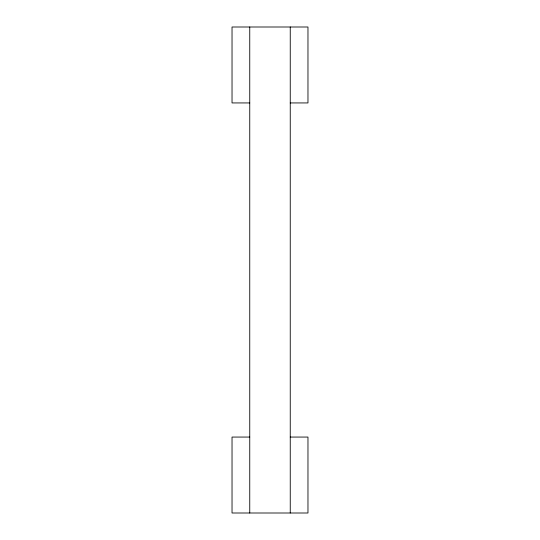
<?xml version="1.0" encoding="UTF-8"?>
<svg xmlns="http://www.w3.org/2000/svg" width="540" height="540" viewBox="0 0 540 540"><rect width="100%" height="100%" fill="white"/><g stroke="black" fill="none" stroke-linecap="round" stroke-linejoin="round"><path stroke-width="0.81" d="M249.75 27L249.75 513M290.25 513L290.25 27M249.75 102.938L232.031 102.938L232.031 27L307.969 27L307.969 102.938L290.25 102.938M249.75 437.063L232.031 437.063L232.031 513L307.969 513L307.969 437.063L290.25 437.063"/></g></svg>
